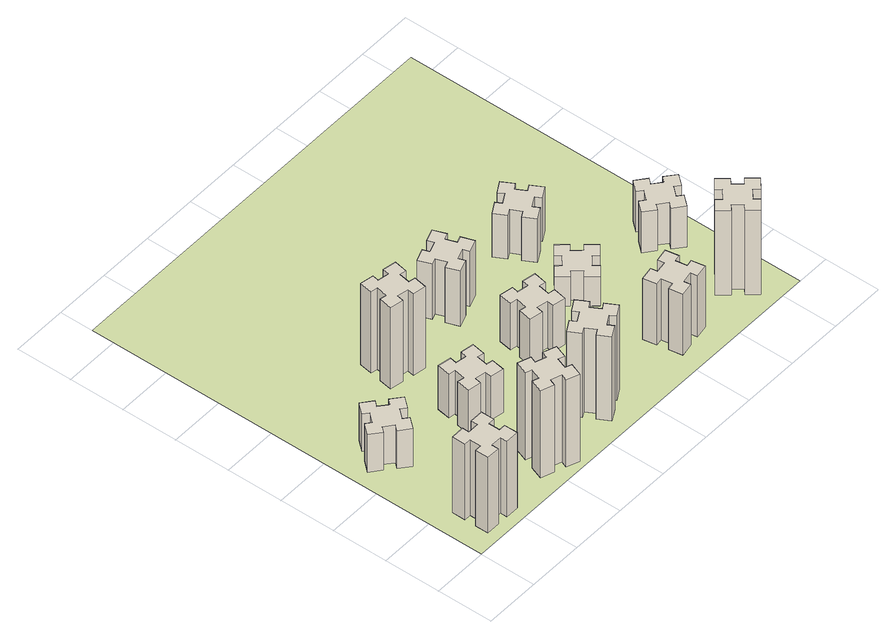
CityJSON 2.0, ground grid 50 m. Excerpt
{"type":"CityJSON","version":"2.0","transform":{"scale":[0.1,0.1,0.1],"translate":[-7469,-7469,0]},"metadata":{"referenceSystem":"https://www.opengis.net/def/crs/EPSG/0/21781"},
"CityObjects":{
"building1":{"type":"Building","attributes":{"class":"1000","function":"1000","usage":"1000","yearOfConstruction":2016,"roofType":"1000","measuredHeight":78,"storeysAboveGround":30,"storeysBelowGround":0},"geometry":[{"type":"Solid","lod":"1","boundaries":[[[[0,1,2,3,4,5,6,7,8,9,10,11,12,13,14,15,16,17,18,19]],[[17,16,20,21]],[[16,15,22,20]],[[15,14,23,22]],[[14,13,24,23]],[[13,12,25,24]],[[12,11,26,25]],[[11,10,27,26]],[[10,9,28,27]],[[9,8,29,28]],[[8,7,30,29]],[[7,6,31,30]],[[6,5,32,31]],[[5,4,33,32]],[[4,3,34,33]],[[3,2,35,34]],[[2,1,36,35]],[[1,0,37,36]],[[0,19,38,37]],[[19,18,39,38]],[[18,17,21,39]],[[24,25,26,27,28,29,30,31,32,33,34,35,36,37,38,39,21,20,22,23]]]]}]},
"building2":{"type":"Building","attributes":{"class":"1000","function":"1000","usage":"1000","yearOfConstruction":2016,"roofType":"1000","measuredHeight":39,"storeysAboveGround":30,"storeysBelowGround":0},"geometry":[{"type":"Solid","lod":"1","boundaries":[[[[40,41,42,43,44,45,46,47,48,49,50,51,52,53,54,55,56,57,58,59]],[[57,56,60,61]],[[56,55,62,60]],[[55,54,63,62]],[[54,53,64,63]],[[53,52,65,64]],[[52,51,66,65]],[[51,50,67,66]],[[50,49,68,67]],[[49,48,69,68]],[[48,47,70,69]],[[47,46,71,70]],[[46,45,72,71]],[[45,44,73,72]],[[44,43,74,73]],[[43,42,75,74]],[[42,41,76,75]],[[41,40,77,76]],[[40,59,78,77]],[[59,58,79,78]],[[58,57,61,79]],[[64,65,66,67,68,69,70,71,72,73,74,75,76,77,78,79,61,60,62,63]]]]}]},
"building3":{"type":"Building","attributes":{"class":"1000","function":"1000","usage":"1000","yearOfConstruction":2016,"roofType":"1000","measuredHeight":90,"storeysAboveGround":30,"storeysBelowGround":0},"geometry":[{"type":"Solid","lod":"1","boundaries":[[[[80,81,82,83,84,85,86,87,88,89,90,91,92,93,94,95,96,97,98,99]],[[97,96,100,101]],[[96,95,102,100]],[[95,94,103,102]],[[94,93,104,103]],[[93,92,105,104]],[[92,91,106,105]],[[91,90,107,106]],[[90,89,108,107]],[[89,88,109,108]],[[88,87,110,109]],[[87,86,111,110]],[[86,85,112,111]],[[85,84,113,112]],[[84,83,114,113]],[[83,82,115,114]],[[82,81,116,115]],[[81,80,117,116]],[[80,99,118,117]],[[99,98,119,118]],[[98,97,101,119]],[[104,105,106,107,108,109,110,111,112,113,114,115,116,117,118,119,101,100,102,103]]]]}]},
"building4":{"type":"Building","attributes":{"class":"1000","function":"1000","usage":"1000","yearOfConstruction":2016,"roofType":"1000","measuredHeight":45,"storeysAboveGround":30,"storeysBelowGround":0},"geometry":[{"type":"Solid","lod":"1","boundaries":[[[[120,121,122,123,124,125,126,127,128,129,130,131,132,133,134,135,136,137,138,139]],[[137,136,140,141]],[[136,135,142,140]],[[135,134,143,142]],[[134,133,144,143]],[[133,132,145,144]],[[132,131,146,145]],[[131,130,147,146]],[[130,129,148,147]],[[129,128,149,148]],[[128,127,150,149]],[[127,126,151,150]],[[126,125,152,151]],[[125,124,153,152]],[[124,123,154,153]],[[123,122,155,154]],[[122,121,156,155]],[[121,120,157,156]],[[120,139,158,157]],[[139,138,159,158]],[[138,137,141,159]],[[144,145,146,147,148,149,150,151,152,153,154,155,156,157,158,159,141,140,142,143]]]]}]},
"building5":{"type":"Building","attributes":{"class":"1000","function":"1000","usage":"1000","yearOfConstruction":2016,"roofType":"1000","measuredHeight":84,"storeysAboveGround":30,"storeysBelowGround":0},"geometry":[{"type":"Solid","lod":"1","boundaries":[[[[160,161,162,163,164,165,166,167,168,169,170,171,172,173,174,175,176,177,178,179]],[[177,176,180,181]],[[176,175,182,180]],[[175,174,183,182]],[[174,173,184,183]],[[173,172,185,184]],[[172,171,186,185]],[[171,170,187,186]],[[170,169,188,187]],[[169,168,189,188]],[[168,167,190,189]],[[167,166,191,190]],[[166,165,192,191]],[[165,164,193,192]],[[164,163,194,193]],[[163,162,195,194]],[[162,161,196,195]],[[161,160,197,196]],[[160,179,198,197]],[[179,178,199,198]],[[178,177,181,199]],[[184,185,186,187,188,189,190,191,192,193,194,195,196,197,198,199,181,180,182,183]]]]}]},
"building6":{"type":"Building","attributes":{"class":"1000","function":"1000","usage":"1000","yearOfConstruction":2016,"roofType":"1000","measuredHeight":87,"storeysAboveGround":30,"storeysBelowGround":0},"geometry":[{"type":"Solid","lod":"1","boundaries":[[[[200,201,202,203,204,205,206,207,208,209,210,211,212,213,214,215,216,217,218,219]],[[217,216,220,221]],[[216,215,222,220]],[[215,214,223,222]],[[214,213,224,223]],[[213,212,225,224]],[[212,211,226,225]],[[211,210,227,226]],[[210,209,228,227]],[[209,208,229,228]],[[208,207,230,229]],[[207,206,231,230]],[[206,205,232,231]],[[205,204,233,232]],[[204,203,234,233]],[[203,202,235,234]],[[202,201,236,235]],[[201,200,237,236]],[[200,219,238,237]],[[219,218,239,238]],[[218,217,221,239]],[[224,225,226,227,228,229,230,231,232,233,234,235,236,237,238,239,221,220,222,223]]]]}]},
"building7":{"type":"Building","attributes":{"class":"1000","function":"1000","usage":"1000","yearOfConstruction":2016,"roofType":"1000","measuredHeight":48,"storeysAboveGround":30,"storeysBelowGround":0},"geometry":[{"type":"Solid","lod":"1","boundaries":[[[[240,241,242,243,244,245,246,247,248,249,250,251,252,253,254,255,256,257,258,259]],[[257,256,260,261]],[[256,255,262,260]],[[255,254,263,262]],[[254,253,264,263]],[[253,252,265,264]],[[252,251,266,265]],[[251,250,267,266]],[[250,249,268,267]],[[249,248,269,268]],[[248,247,270,269]],[[247,246,271,270]],[[246,245,272,271]],[[245,244,273,272]],[[244,243,274,273]],[[243,242,275,274]],[[242,241,276,275]],[[241,240,277,276]],[[240,259,278,277]],[[259,258,279,278]],[[258,257,261,279]],[[264,265,266,267,268,269,270,271,272,273,274,275,276,277,278,279,261,260,262,263]]]]}]},
"building8":{"type":"Building","attributes":{"class":"1000","function":"1000","usage":"1000","yearOfConstruction":2016,"roofType":"1000","measuredHeight":57,"storeysAboveGround":30,"storeysBelowGround":0},"geometry":[{"type":"Solid","lod":"1","boundaries":[[[[280,281,282,283,284,285,286,287,288,289,290,291,292,293,294,295,296,297,298,299]],[[297,296,300,301]],[[296,295,302,300]],[[295,294,303,302]],[[294,293,304,303]],[[293,292,305,304]],[[292,291,306,305]],[[291,290,307,306]],[[290,289,308,307]],[[289,288,309,308]],[[288,287,310,309]],[[287,286,311,310]],[[286,285,312,311]],[[285,284,313,312]],[[284,283,314,313]],[[283,282,315,314]],[[282,281,316,315]],[[281,280,317,316]],[[280,299,318,317]],[[299,298,319,318]],[[298,297,301,319]],[[304,305,306,307,308,309,310,311,312,313,314,315,316,317,318,319,301,300,302,303]]]]}]},
"building9":{"type":"Building","attributes":{"class":"1000","function":"1000","usage":"1000","yearOfConstruction":2016,"roofType":"1000","measuredHeight":63,"storeysAboveGround":30,"storeysBelowGround":0},"geometry":[{"type":"Solid","lod":"1","boundaries":[[[[320,321,322,323,324,325,326,327,328,329,330,331,332,333,334,335,336,337,338,339]],[[337,336,340,341]],[[336,335,342,340]],[[335,334,343,342]],[[334,333,344,343]],[[333,332,345,344]],[[332,331,346,345]],[[331,330,347,346]],[[330,329,348,347]],[[329,328,349,348]],[[328,327,350,349]],[[327,326,351,350]],[[326,325,352,351]],[[325,324,353,352]],[[324,323,354,353]],[[323,322,355,354]],[[322,321,356,355]],[[321,320,357,356]],[[320,339,358,357]],[[339,338,359,358]],[[338,337,341,359]],[[344,345,346,347,348,349,350,351,352,353,354,355,356,357,358,359,341,340,342,343]]]]}]},
"building10":{"type":"Building","attributes":{"class":"1000","function":"1000","usage":"1000","yearOfConstruction":2016,"roofType":"1000","measuredHeight":30,"storeysAboveGround":30,"storeysBelowGround":0},"geometry":[{"type":"Solid","lod":"1","boundaries":[[[[360,361,362,363,364,365,366,367,368,369,370,371,372,373,374,375,376,377,378,379]],[[377,376,380,381]],[[376,375,382,380]],[[375,374,383,382]],[[374,373,384,383]],[[373,372,385,384]],[[372,371,386,385]],[[371,370,387,386]],[[370,369,388,387]],[[369,368,389,388]],[[368,367,390,389]],[[367,366,391,390]],[[366,365,392,391]],[[365,364,393,392]],[[364,363,394,393]],[[363,362,395,394]],[[362,361,396,395]],[[361,360,397,396]],[[360,379,398,397]],[[379,378,399,398]],[[378,377,381,399]],[[384,385,386,387,388,389,390,391,392,393,394,395,396,397,398,399,381,380,382,383]]]]}]},
"building11":{"type":"Building","attributes":{"class":"1000","function":"1000","usage":"1000","yearOfConstruction":2016,"roofType":"1000","measuredHeight":45,"storeysAboveGround":30,"storeysBelowGround":0},"geometry":[{"type":"Solid","lod":"1","boundaries":[[[[400,401,402,403,404,405,406,407,408,409,410,411,412,413,414,415,416,417,418,419]],[[417,416,420,421]],[[416,415,422,420]],[[415,414,423,422]],[[414,413,424,423]],[[413,412,425,424]],[[412,411,426,425]],[[411,410,427,426]],[[410,409,428,427]],[[409,408,429,428]],[[408,407,430,429]],[[407,406,431,430]],[[406,405,432,431]],[[405,404,433,432]],[[404,403,434,433]],[[403,402,435,434]],[[402,401,436,435]],[[401,400,437,436]],[[400,419,438,437]],[[419,418,439,438]],[[418,417,421,439]],[[424,425,426,427,428,429,430,431,432,433,434,435,436,437,438,439,421,420,422,423]]]]}]},
"building12":{"type":"Building","attributes":{"class":"1000","function":"1000","usage":"1000","yearOfConstruction":2016,"roofType":"1000","measuredHeight":87,"storeysAboveGround":30,"storeysBelowGround":0},"geometry":[{"type":"Solid","lod":"1","boundaries":[[[[440,441,442,443,444,445,446,447,448,449,450,451,452,453,454,455,456,457,458,459]],[[457,456,460,461]],[[456,455,462,460]],[[455,454,463,462]],[[454,453,464,463]],[[453,452,465,464]],[[452,451,466,465]],[[451,450,467,466]],[[450,449,468,467]],[[449,448,469,468]],[[448,447,470,469]],[[447,446,471,470]],[[446,445,472,471]],[[445,444,473,472]],[[444,443,474,473]],[[443,442,475,474]],[[442,441,476,475]],[[441,440,477,476]],[[440,459,478,477]],[[459,458,479,478]],[[458,457,461,479]],[[464,465,466,467,468,469,470,471,472,473,474,475,476,477,478,479,461,460,462,463]]]]}]},
"building13":{"type":"Building","attributes":{"class":"1000","function":"1000","usage":"1000","yearOfConstruction":2016,"roofType":"1000","measuredHeight":42,"storeysAboveGround":30,"storeysBelowGround":0},"geometry":[{"type":"Solid","lod":"1","boundaries":[[[[480,481,482,483,484,485,486,487,488,489,490,491,492,493,494,495,496,497,498,499]],[[497,496,500,501]],[[496,495,502,500]],[[495,494,503,502]],[[494,493,504,503]],[[493,492,505,504]],[[492,491,506,505]],[[491,490,507,506]],[[490,489,508,507]],[[489,488,509,508]],[[488,487,510,509]],[[487,486,511,510]],[[486,485,512,511]],[[485,484,513,512]],[[484,483,514,513]],[[483,482,515,514]],[[482,481,516,515]],[[481,480,517,516]],[[480,499,518,517]],[[499,498,519,518]],[[498,497,501,519]],[[504,505,506,507,508,509,510,511,512,513,514,515,516,517,518,519,501,500,502,503]]]]}]},
"landuse1":{"type":"LandUse","attributes":{"name":"plot1","function":"1010"},"geometry":[{"type":"MultiSurface","lod":"1","boundaries":[[[520,521,522,523]]]}]}
},
"vertices":[
[265,325,0],[265,225,0],[205,225,0],[205,105,0],[325,105,0],[325,165,0],[425,165,0],[425,105,0],[545,105,0],[545,225,0],[485,225,0],[485,325,0],[545,325,0],[545,445,0],[425,445,0],[425,385,0],[325,385,0],[325,445,0],[205,445,0],[205,325,0],[325,385,780],[325,445,780],[425,385,780],[425,445,780],[545,445,780],[545,325,780],[485,325,780],[485,225,780],[545,225,780],[545,105,780],[425,105,780],[425,165,780],[325,165,780],[325,105,780],[205,105,780],[205,225,780],[265,225,780],[265,325,780],[205,325,780],[205,445,780],
[323,1324,0],[259,1248,0],[213,1286,0],[136,1194,0],[228,1117,0],[266,1163,0],[343,1099,0],[304,1053,0],[396,976,0],[473,1068,0],[427,1106,0],[492,1183,0],[538,1144,0],[615,1236,0],[523,1313,0],[484,1267,0],[408,1332,0],[446,1378,0],[354,1455,0],[277,1363,0],[408,1332,390],[446,1378,390],[484,1267,390],[523,1313,390],[615,1236,390],[538,1144,390],[492,1183,390],[427,1106,390],[473,1068,390],[396,976,390],[304,1053,390],[343,1099,390],[266,1163,390],[228,1117,390],[136,1194,390],[213,1286,390],[259,1248,390],[323,1324,390],[277,1363,390],[354,1455,390],
[1029,360,0],[995,266,0],[939,287,0],[897,174,0],[1010,133,0],[1031,189,0],[1125,155,0],[1104,99,0],[1217,57,0],[1258,170,0],[1202,191,0],[1236,285,0],[1292,264,0],[1333,377,0],[1220,418,0],[1200,362,0],[1106,396,0],[1127,452,0],[1014,493,0],[973,380,0],[1106,396,900],[1127,452,900],[1200,362,900],[1220,418,900],[1333,377,900],[1292,264,900],[1236,285,900],[1202,191,900],[1258,170,900],[1217,57,900],[1104,99,900],[1125,155,900],[1031,189,900],[1010,133,900],[897,174,900],[939,287,900],[995,266,900],[1029,360,900],[973,380,900],[1014,493,900],
[1047,916,0],[1145,898,0],[1135,839,0],[1253,818,0],[1274,937,0],[1215,947,0],[1232,1045,0],[1291,1035,0],[1312,1153,0],[1194,1174,0],[1184,1115,0],[1085,1132,0],[1096,1191,0],[977,1212,0],[957,1094,0],[1016,1084,0],[998,985,0],[939,996,0],[918,877,0],[1037,857,0],[998,985,450],[939,996,450],[1016,1084,450],[957,1094,450],[977,1212,450],[1096,1191,450],[1085,1132,450],[1184,1115,450],[1194,1174,450],[1312,1153,450],[1291,1035,450],[1232,1045,450],[1215,947,450],[1274,937,450],[1253,818,450],[1135,839,450],[1145,898,450],[1047,916,450],[1037,857,450],[918,877,450],
[1047,1656,0],[1145,1638,0],[1135,1579,0],[1253,1558,0],[1274,1677,0],[1215,1687,0],[1232,1785,0],[1291,1775,0],[1312,1893,0],[1194,1914,0],[1184,1855,0],[1085,1872,0],[1096,1931,0],[977,1952,0],[957,1834,0],[1016,1824,0],[998,1725,0],[939,1736,0],[918,1617,0],[1037,1597,0],[998,1725,840],[939,1736,840],[1016,1824,840],[957,1834,840],[977,1952,840],[1096,1931,840],[1085,1872,840],[1184,1855,840],[1194,1914,840],[1312,1893,840],[1291,1775,840],[1232,1785,840],[1215,1687,840],[1274,1677,840],[1253,1558,840],[1135,1579,840],[1145,1638,840],[1047,1656,840],[1037,1597,840],[918,1617,840],
[1744,496,0],[1657,446,0],[1627,498,0],[1523,438,0],[1583,334,0],[1635,364,0],[1685,277,0],[1633,247,0],[1693,143,0],[1797,203,0],[1767,255,0],[1854,305,0],[1884,253,0],[1988,313,0],[1928,417,0],[1876,387,0],[1826,474,0],[1878,504,0],[1818,608,0],[1714,548,0],[1826,474,870],[1878,504,870],[1876,387,870],[1928,417,870],[1988,313,870],[1884,253,870],[1854,305,870],[1767,255,870],[1797,203,870],[1693,143,870],[1633,247,870],[1685,277,870],[1635,364,870],[1583,334,870],[1523,438,870],[1627,498,870],[1657,446,870],[1744,496,870],[1714,548,870],[1818,608,870],
[2055,1047,0],[2072,1145,0],[2131,1135,0],[2152,1253,0],[2034,1274,0],[2024,1215,0],[1925,1232,0],[1936,1291,0],[1817,1312,0],[1797,1194,0],[1856,1184,0],[1838,1085,0],[1779,1096,0],[1758,977,0],[1877,957,0],[1887,1016,0],[1985,998,0],[1975,939,0],[2093,918,0],[2114,1037,0],[1985,998,480],[1975,939,480],[1887,1016,480],[1877,957,480],[1758,977,480],[1779,1096,480],[1838,1085,480],[1856,1184,480],[1797,1194,480],[1817,1312,480],[1936,1291,480],[1925,1232,480],[2024,1215,480],[2034,1274,480],[2152,1253,480],[2131,1135,480],[2072,1145,480],[2055,1047,480],[2114,1037,480],[2093,918,480],
[1846,1735,0],[1940,1769,0],[1960,1713,0],[2073,1754,0],[2032,1867,0],[1976,1846,0],[1942,1940,0],[1998,1960,0],[1957,2073,0],[1844,2032,0],[1865,1976,0],[1771,1942,0],[1750,1998,0],[1637,1957,0],[1679,1844,0],[1735,1865,0],[1769,1771,0],[1713,1750,0],[1754,1637,0],[1867,1679,0],[1769,1771,570],[1713,1750,570],[1735,1865,570],[1679,1844,570],[1637,1957,570],[1750,1998,570],[1771,1942,570],[1865,1976,570],[1844,2032,570],[1957,2073,570],[1998,1960,570],[1942,1940,570],[1976,1846,570],[2032,1867,570],[2073,1754,570],[1960,1713,570],[1940,1769,570],[1846,1735,570],[1867,1679,570],[1754,1637,570],
[2665,258,0],[2764,276,0],[2774,217,0],[2892,237,0],[2871,356,0],[2812,345,0],[2795,444,0],[2854,454,0],[2833,572,0],[2715,551,0],[2725,492,0],[2627,475,0],[2617,534,0],[2498,513,0],[2519,395,0],[2578,405,0],[2596,307,0],[2537,297,0],[2557,178,0],[2676,199,0],[2596,307,630],[2537,297,630],[2578,405,630],[2519,395,630],[2498,513,630],[2617,534,630],[2627,475,630],[2725,492,630],[2715,551,630],[2833,572,630],[2854,454,630],[2795,444,630],[2812,345,630],[2871,356,630],[2892,237,630],[2774,217,630],[2764,276,630],[2665,258,630],[2676,199,630],[2557,178,630],
[2628,1099,0],[2704,1163,0],[2743,1117,0],[2835,1194,0],[2758,1286,0],[2712,1248,0],[2647,1324,0],[2693,1363,0],[2616,1455,0],[2524,1378,0],[2563,1332,0],[2486,1267,0],[2448,1313,0],[2356,1236,0],[2433,1144,0],[2479,1183,0],[2543,1106,0],[2497,1068,0],[2574,976,0],[2666,1053,0],[2543,1106,300],[2497,1068,300],[2479,1183,300],[2433,1144,300],[2356,1236,300],[2448,1313,300],[2486,1267,300],[2563,1332,300],[2524,1378,300],[2616,1455,300],[2693,1363,300],[2647,1324,300],[2712,1248,300],[2758,1286,300],[2835,1194,300],[2743,1117,300],[2704,1163,300],[2628,1099,300],[2666,1053,300],[2574,976,300],
[2575,1844,0],[2625,1757,0],[2573,1727,0],[2633,1623,0],[2737,1683,0],[2707,1735,0],[2794,1785,0],[2824,1733,0],[2928,1793,0],[2868,1897,0],[2816,1867,0],[2766,1954,0],[2818,1984,0],[2758,2088,0],[2654,2028,0],[2684,1976,0],[2597,1926,0],[2567,1978,0],[2463,1918,0],[2523,1814,0],[2597,1926,450],[2567,1978,450],[2684,1976,450],[2654,2028,450],[2758,2088,450],[2818,1984,450],[2766,1954,450],[2816,1867,450],[2868,1897,450],[2928,1793,450],[2824,1733,450],[2794,1785,450],[2707,1735,450],[2737,1683,450],[2633,1623,450],[2573,1727,450],[2625,1757,450],[2575,1844,450],[2523,1814,450],[2463,1918,450],
[3468,259,0],[3544,323,0],[3583,277,0],[3675,354,0],[3598,446,0],[3552,408,0],[3487,484,0],[3533,523,0],[3456,615,0],[3364,538,0],[3403,492,0],[3326,427,0],[3288,473,0],[3196,396,0],[3273,304,0],[3319,343,0],[3383,266,0],[3337,228,0],[3414,136,0],[3506,213,0],[3383,266,870],[3337,228,870],[3319,343,870],[3273,304,870],[3196,396,870],[3288,473,870],[3326,427,870],[3403,492,870],[3364,538,870],[3456,615,870],[3533,523,870],[3487,484,870],[3552,408,870],[3598,446,870],[3675,354,870],[3583,277,870],[3544,323,870],[3468,259,870],[3506,213,870],[3414,136,870],
[3487,1006,0],[3552,1083,0],[3598,1044,0],[3675,1136,0],[3583,1213,0],[3544,1167,0],[3468,1232,0],[3506,1278,0],[3414,1355,0],[3337,1263,0],[3383,1224,0],[3319,1148,0],[3273,1186,0],[3196,1094,0],[3288,1017,0],[3326,1063,0],[3403,999,0],[3364,953,0],[3456,876,0],[3533,968,0],[3403,999,420],[3364,953,420],[3326,1063,420],[3288,1017,420],[3196,1094,420],[3273,1186,420],[3319,1148,420],[3383,1224,420],[3337,1263,420],[3414,1355,420],[3506,1278,420],[3468,1232,420],[3544,1167,420],[3583,1213,420],[3675,1136,420],[3598,1044,420],[3552,1083,420],[3487,1006,420],[3533,968,420],[3456,876,420],
[5,3705,0],[3705,3705,0],[3705,5,0],[5,5,0]
]}
